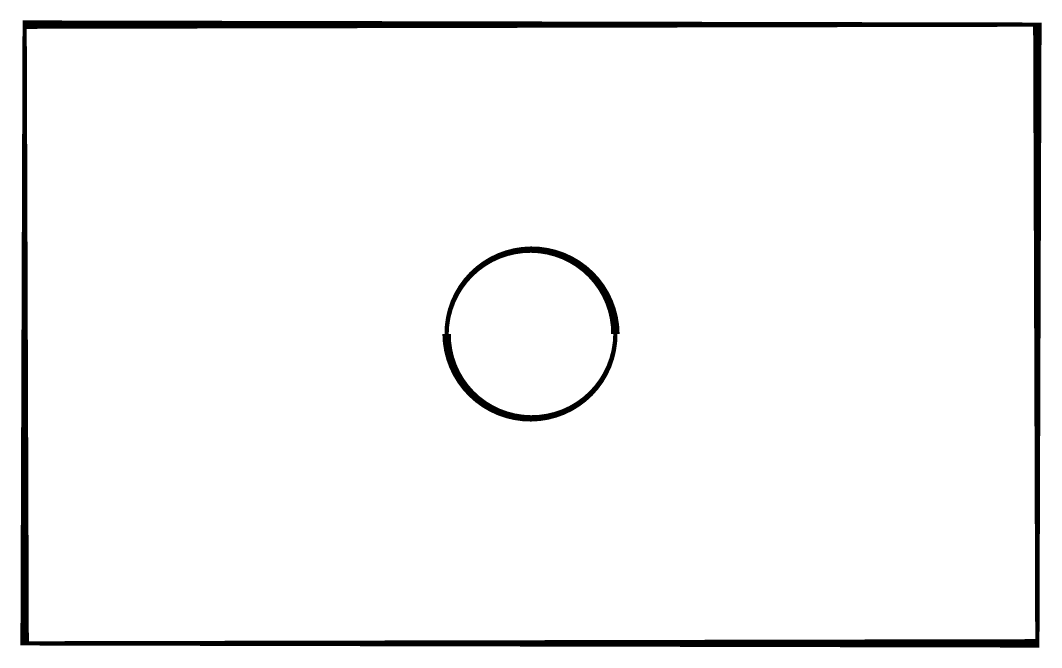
# Model space of a CAD drawing. Header units: millimetres. Extents: x 9.8 to 46.2, y 9.8 to 32.2.
import ezdxf

# ---------------------------------------------------------------- set-up
doc = ezdxf.new("R2010")
doc.units = ezdxf.units.MM
doc.layers.add('CUT', color=7, linetype='Continuous')

msp = doc.modelspace()

# ---------------------------------------------------------------- linework, layer by layer
at = {"layer": 'CUT'}
for points in [[(10, 10, 0.15, 0.3, 0), (46, 10, 0.15, 0.3, 0), (46, 32, 0.15, 0.3, 0), (10, 32, 0.15, 0.3, 0)], [(25, 21, 0.15, 0.3, -1), (31, 21, 0.15, 0.3, -1)]]:
    msp.add_lwpolyline(points, format="xyseb", close=True, dxfattribs=at)

doc.saveas('drawing.dxf')
